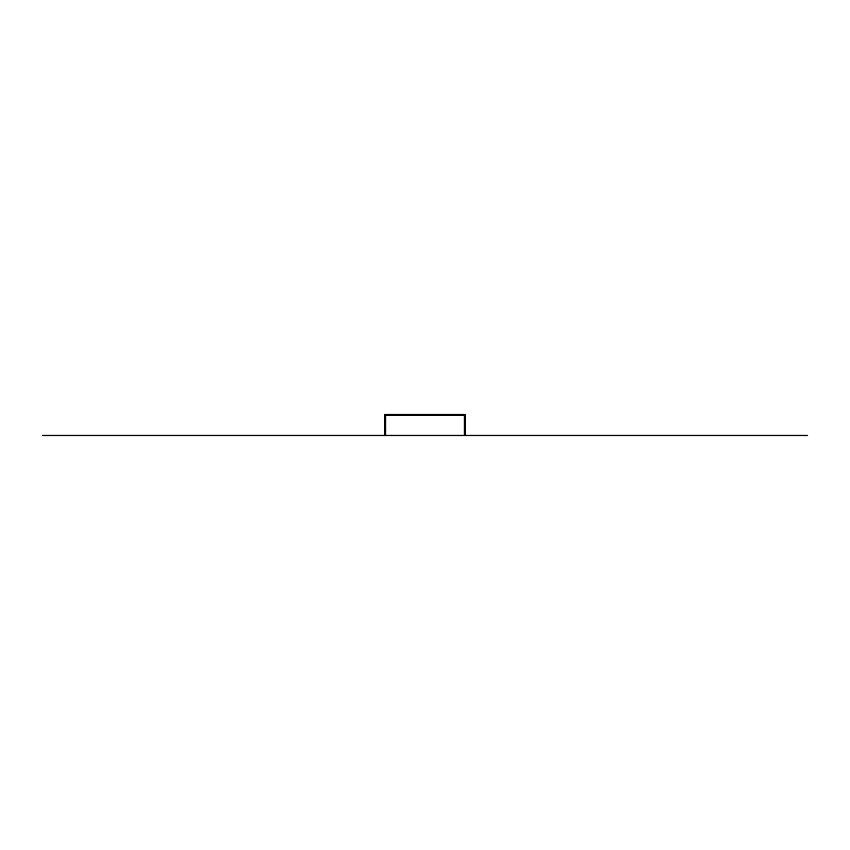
<?xml version="1.0" encoding="UTF-8"?>
<svg xmlns="http://www.w3.org/2000/svg" width="850" height="850" viewBox="0 0 850 850"><rect width="100%" height="100%" fill="white"/><g stroke="black" fill="none" stroke-linecap="round" stroke-linejoin="round"><path stroke-width="1.27" d="M384.742 415.342L465.258 415.342M384.742 419.358L385.539 419.358M384.742 431.439L385.539 431.439M42.5 435.466L807.5 435.466M465.258 435.466L465.258 414.534L384.742 414.534L384.742 435.466M464.461 415.342L464.461 435.466M385.539 415.342L385.539 435.466"/></g></svg>
